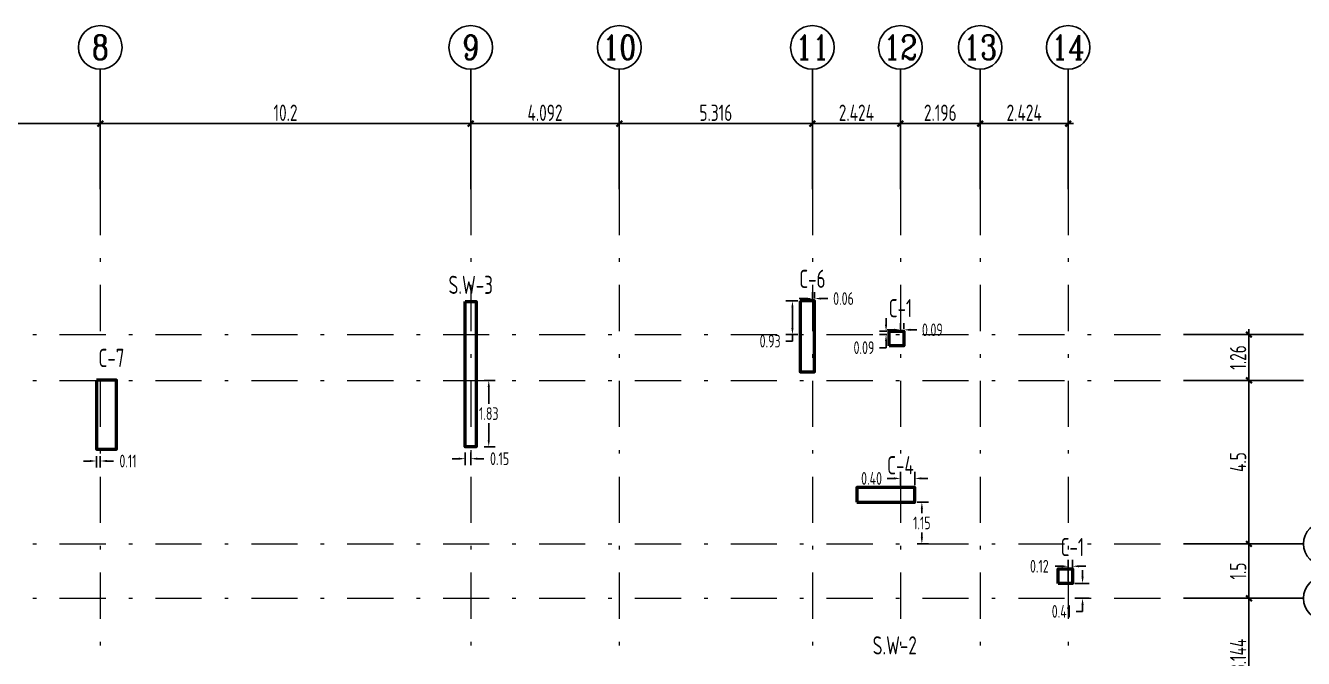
# Model space of a CAD drawing. Header units: metres. Extents: x 0 to 435, y 0 to 273.
# Drawn here: x 283.67 to 318.86, y 37.06 to 54.48 of the extents above; entities that cross this region are included whole.
import ezdxf
from ezdxf.enums import TextEntityAlignment as Align

# ---------------------------------------------------------------- set-up
doc = ezdxf.new("R2010")
doc.units = ezdxf.units.M
doc.header["$MEASUREMENT"] = 0
doc.linetypes.add('B4-PLANS$0$DASHDOT', pattern=[25.4, 12.7, -6.35, 0, -6.35])
doc.layers.get('0').update_dxf_attribs({"plot": 0})
for name, color, linetype in [('Columns', 2, 'Continuous'), ('S-Walls', 4, 'Continuous'), ('YQ_AXIS', 3, 'Continuous'), ('YQ_DIM', 3, 'Continuous')]:
    doc.layers.add(name, color=color, linetype=linetype)
doc.layers.add('Dote', color=1, linetype='B4-PLANS$0$DASHDOT', lineweight=15)
doc.styles.add('YQ_AXIS', font='COMPLEX.SHX', dxfattribs={"width": 0.8, "bigfont": 'GBCBIG.SHX'})
doc.styles.add('YQ_DIM', font='SUPEROS.SHX', dxfattribs={"width": 0.8, "bigfont": 'HZDX.SHX'})
doc.styles.add('YQ_TEXT', font='SUPEROS.SHX', dxfattribs={"width": 0.8, "bigfont": 'HZDX.SHX'})
doc.dimstyles.new('Col Coor', dxfattribs={"dimscale": 0, "dimtxt": 0.35, "dimasz": 0.18, "dimexe": 0.18, "dimexo": 0.0625, "dimgap": 0.09, "dimtad": 0, "dimtih": 1, "dimtoh": 1, "dimzin": 0, "dimdsep": 46, "dimtxsty": 'YQ_DIM', "dimcen": 0.09, "dimclrt": 256, "dimadec": 0, "dimazin": 0, "dimtfac": 1, "dimtofl": 0, "dimtmove": 0, "dimatfit": 3, "dimfxl": 1, "dimtolj": 1, "dimtzin": 0, "dimarcsym": 0})
doc.dimstyles.new('yqm0_150', dxfattribs={"dimscale": 0.15, "dimtxt": 3, "dimasz": 1, "dimexe": 1.5, "dimexo": 3, "dimgap": 0.5, "dimtad": 1, "dimdec": 3, "dimdsep": 46, "dimtxsty": 'YQ_DIM', "dimblk": 'YQTICK', "dimcen": 0, "dimclrd": 256, "dimclre": 256, "dimclrt": 7, "dimadec": 1, "dimazin": 2, "dimtfac": 1, "dimtdec": 4, "dimtix": 1, "dimtmove": 2, "dimatfit": 2, "dimfxl": 1, "dimtolj": 1, "dimtzin": 0, "dimarcsym": 0})

# ---------------------------------------------------------------- blocks, each defined once
blk = doc.blocks.new('YQTICK')
blk.add_line((-1, 0), (1, 0))
at = {"const_width": 0.4}
blk.add_lwpolyline([(0.53, 0.53), (-0.53, -0.53)], dxfattribs=at)
blk = doc.blocks.new('*D777')
at = {"layer": 'Defpoints', "color": 0, "transparency": 16777216}
for p in [(315.105, 38.716), (317.355, 38.716), (315.105, 35.572)]:
    blk.add_point(p, dxfattribs=at)
at = {"layer": 'YQ_DIM', "lineweight": -2, "transparency": 16777216}
for p, q in [((315.555, 38.716), (317.58, 38.716)), ((317.355, 35.722), (317.355, 38.566)), ((315.555, 35.572), (317.58, 35.572))]:
    blk.add_line(p, q, dxfattribs=at)
at = {"layer": 'YQ_DIM', "lineweight": -2, "transparency": 16777216, "xscale": 0.15, "yscale": 0.15, "zscale": 0.15}
for p, rotation in [((317.355, 38.716), 90), ((317.355, 35.572), 270)]:
    blk.add_blockref('YQTICK', p, dxfattribs=dict(at, rotation=rotation))
at = {"layer": 'YQ_DIM', "color": 7, "transparency": 16777216, "insert": (317.055, 37.144), "char_height": 0.45, "attachment_point": 5, "rotation": 90, "style": 'YQ_DIM'}
blk.add_mtext('\\A1;3.144', dxfattribs=at)
blk = doc.blocks.new('*D778')
at = {"layer": 'Defpoints', "color": 0, "transparency": 16777216}
for p in [(315.105, 40.216), (317.355, 40.216), (315.105, 38.716)]:
    blk.add_point(p, dxfattribs=at)
at = {"layer": 'YQ_DIM', "lineweight": -2, "transparency": 16777216}
for p, q in [((315.555, 40.216), (317.58, 40.216)), ((317.355, 38.866), (317.355, 40.066)), ((315.555, 38.716), (317.58, 38.716))]:
    blk.add_line(p, q, dxfattribs=at)
at = {"layer": 'YQ_DIM', "lineweight": -2, "transparency": 16777216, "xscale": 0.15, "yscale": 0.15, "zscale": 0.15}
for p, rotation in [((317.355, 40.216), 90), ((317.355, 38.716), 270)]:
    blk.add_blockref('YQTICK', p, dxfattribs=dict(at, rotation=rotation))
at = {"layer": 'YQ_DIM', "color": 7, "transparency": 16777216, "insert": (317.055, 39.466), "char_height": 0.45, "attachment_point": 5, "rotation": 90, "style": 'YQ_DIM'}
blk.add_mtext('\\A1;1.5', dxfattribs=at)
blk = doc.blocks.new('*D779')
at = {"layer": 'Defpoints', "color": 0, "transparency": 16777216}
for p in [(315.105, 44.716), (317.355, 44.716), (315.105, 40.216)]:
    blk.add_point(p, dxfattribs=at)
at = {"layer": 'YQ_DIM', "lineweight": -2, "transparency": 16777216}
for p, q in [((315.555, 44.716), (317.58, 44.716)), ((317.355, 40.366), (317.355, 44.566)), ((315.555, 40.216), (317.58, 40.216))]:
    blk.add_line(p, q, dxfattribs=at)
at = {"layer": 'YQ_DIM', "lineweight": -2, "transparency": 16777216, "xscale": 0.15, "yscale": 0.15, "zscale": 0.15}
for p, rotation in [((317.355, 44.716), 90), ((317.355, 40.216), 270)]:
    blk.add_blockref('YQTICK', p, dxfattribs=dict(at, rotation=rotation))
at = {"layer": 'YQ_DIM', "color": 7, "transparency": 16777216, "insert": (317.055, 42.466), "char_height": 0.45, "attachment_point": 5, "rotation": 90, "style": 'YQ_DIM'}
blk.add_mtext('\\A1;4.5', dxfattribs=at)
blk = doc.blocks.new('*D780')
at = {"layer": 'Defpoints', "color": 0, "transparency": 16777216}
for p in [(315.105, 45.976), (317.355, 45.976), (315.105, 44.716)]:
    blk.add_point(p, dxfattribs=at)
at = {"layer": 'YQ_DIM', "lineweight": -2, "transparency": 16777216}
for p, q in [((315.555, 45.976), (317.58, 45.976)), ((317.355, 44.866), (317.355, 45.826)), ((315.555, 44.716), (317.58, 44.716))]:
    blk.add_line(p, q, dxfattribs=at)
at = {"layer": 'YQ_DIM', "lineweight": -2, "transparency": 16777216, "xscale": 0.15, "yscale": 0.15, "zscale": 0.15}
for p, rotation in [((317.355, 45.976), 90), ((317.355, 44.716), 270)]:
    blk.add_blockref('YQTICK', p, dxfattribs=dict(at, rotation=rotation))
at = {"layer": 'YQ_DIM', "color": 7, "transparency": 16777216, "insert": (317.055, 45.346), "char_height": 0.45, "attachment_point": 5, "rotation": 90, "style": 'YQ_DIM'}
blk.add_mtext('\\A1;1.26', dxfattribs=at)
blk = doc.blocks.new('*D765')
at = {"layer": 'Defpoints', "color": 0, "transparency": 16777216}
for p in [(285.725, 51.783), (279.641, 49.533), (285.725, 49.533)]:
    blk.add_point(p, dxfattribs=at)
at = {"layer": 'YQ_DIM', "lineweight": -2, "transparency": 16777216}
for p, q in [((279.641, 49.983), (279.641, 52.008)), ((279.791, 51.783), (285.575, 51.783)), ((285.725, 49.983), (285.725, 52.008))]:
    blk.add_line(p, q, dxfattribs=at)
at = {"layer": 'YQ_DIM', "lineweight": -2, "transparency": 16777216, "xscale": 0.15, "yscale": 0.15, "zscale": 0.15, "rotation": 180}
blk.add_blockref('YQTICK', (279.641, 51.783), dxfattribs=at)
at = {"layer": 'YQ_DIM', "lineweight": -2, "transparency": 16777216, "xscale": 0.15, "yscale": 0.15, "zscale": 0.15}
blk.add_blockref('YQTICK', (285.725, 51.783), dxfattribs=at)
at = {"layer": 'YQ_DIM', "color": 7, "transparency": 16777216, "insert": (282.683, 52.083), "char_height": 0.45, "attachment_point": 5, "style": 'YQ_DIM'}
blk.add_mtext('\\A1;6.084', dxfattribs=at)
blk = doc.blocks.new('*D766')
at = {"layer": 'Defpoints', "color": 0, "transparency": 16777216}
for p in [(295.925, 51.783), (285.725, 49.533), (295.925, 49.533)]:
    blk.add_point(p, dxfattribs=at)
at = {"layer": 'YQ_DIM', "lineweight": -2, "transparency": 16777216}
for p, q in [((285.725, 49.983), (285.725, 52.008)), ((285.875, 51.783), (295.775, 51.783)), ((295.925, 49.983), (295.925, 52.008))]:
    blk.add_line(p, q, dxfattribs=at)
at = {"layer": 'YQ_DIM', "lineweight": -2, "transparency": 16777216, "xscale": 0.15, "yscale": 0.15, "zscale": 0.15, "rotation": 180}
blk.add_blockref('YQTICK', (285.725, 51.783), dxfattribs=at)
at = {"layer": 'YQ_DIM', "lineweight": -2, "transparency": 16777216, "xscale": 0.15, "yscale": 0.15, "zscale": 0.15}
blk.add_blockref('YQTICK', (295.925, 51.783), dxfattribs=at)
at = {"layer": 'YQ_DIM', "color": 7, "transparency": 16777216, "insert": (290.825, 52.083), "char_height": 0.45, "attachment_point": 5, "style": 'YQ_DIM'}
blk.add_mtext('\\A1;10.2', dxfattribs=at)
blk = doc.blocks.new('*D767')
at = {"layer": 'Defpoints', "color": 0, "transparency": 16777216}
for p in [(300.017, 51.783), (295.925, 49.533), (300.017, 49.533)]:
    blk.add_point(p, dxfattribs=at)
at = {"layer": 'YQ_DIM', "lineweight": -2, "transparency": 16777216}
for p, q in [((295.925, 49.983), (295.925, 52.008)), ((296.075, 51.783), (299.867, 51.783)), ((300.017, 49.983), (300.017, 52.008))]:
    blk.add_line(p, q, dxfattribs=at)
at = {"layer": 'YQ_DIM', "lineweight": -2, "transparency": 16777216, "xscale": 0.15, "yscale": 0.15, "zscale": 0.15, "rotation": 180}
blk.add_blockref('YQTICK', (295.925, 51.783), dxfattribs=at)
at = {"layer": 'YQ_DIM', "lineweight": -2, "transparency": 16777216, "xscale": 0.15, "yscale": 0.15, "zscale": 0.15}
blk.add_blockref('YQTICK', (300.017, 51.783), dxfattribs=at)
at = {"layer": 'YQ_DIM', "color": 7, "transparency": 16777216, "insert": (297.971, 52.083), "char_height": 0.45, "attachment_point": 5, "style": 'YQ_DIM'}
blk.add_mtext('\\A1;4.092', dxfattribs=at)
blk = doc.blocks.new('*D768')
at = {"layer": 'Defpoints', "color": 0, "transparency": 16777216}
for p in [(305.333, 51.783), (300.017, 49.533), (305.333, 49.533)]:
    blk.add_point(p, dxfattribs=at)
at = {"layer": 'YQ_DIM', "lineweight": -2, "transparency": 16777216}
for p, q in [((300.017, 49.983), (300.017, 52.008)), ((300.167, 51.783), (305.183, 51.783)), ((305.333, 49.983), (305.333, 52.008))]:
    blk.add_line(p, q, dxfattribs=at)
at = {"layer": 'YQ_DIM', "lineweight": -2, "transparency": 16777216, "xscale": 0.15, "yscale": 0.15, "zscale": 0.15, "rotation": 180}
blk.add_blockref('YQTICK', (300.017, 51.783), dxfattribs=at)
at = {"layer": 'YQ_DIM', "lineweight": -2, "transparency": 16777216, "xscale": 0.15, "yscale": 0.15, "zscale": 0.15}
blk.add_blockref('YQTICK', (305.333, 51.783), dxfattribs=at)
at = {"layer": 'YQ_DIM', "color": 7, "transparency": 16777216, "insert": (302.675, 52.083), "char_height": 0.45, "attachment_point": 5, "style": 'YQ_DIM'}
blk.add_mtext('\\A1;5.316', dxfattribs=at)
blk = doc.blocks.new('*D769')
at = {"layer": 'Defpoints', "color": 0, "transparency": 16777216}
for p in [(307.757, 51.783), (305.333, 49.533), (307.757, 49.533)]:
    blk.add_point(p, dxfattribs=at)
at = {"layer": 'YQ_DIM', "lineweight": -2, "transparency": 16777216}
for p, q in [((305.333, 49.983), (305.333, 52.008)), ((305.483, 51.783), (307.607, 51.783)), ((307.757, 49.983), (307.757, 52.008))]:
    blk.add_line(p, q, dxfattribs=at)
at = {"layer": 'YQ_DIM', "lineweight": -2, "transparency": 16777216, "xscale": 0.15, "yscale": 0.15, "zscale": 0.15, "rotation": 180}
blk.add_blockref('YQTICK', (305.333, 51.783), dxfattribs=at)
at = {"layer": 'YQ_DIM', "lineweight": -2, "transparency": 16777216, "xscale": 0.15, "yscale": 0.15, "zscale": 0.15}
blk.add_blockref('YQTICK', (307.757, 51.783), dxfattribs=at)
at = {"layer": 'YQ_DIM', "color": 7, "transparency": 16777216, "insert": (306.545, 52.083), "char_height": 0.45, "attachment_point": 5, "style": 'YQ_DIM'}
blk.add_mtext('\\A1;2.424', dxfattribs=at)
blk = doc.blocks.new('*D770')
at = {"layer": 'Defpoints', "color": 0, "transparency": 16777216}
for p in [(309.953, 51.783), (307.757, 49.533), (309.953, 49.533)]:
    blk.add_point(p, dxfattribs=at)
at = {"layer": 'YQ_DIM', "lineweight": -2, "transparency": 16777216}
for p, q in [((307.757, 49.983), (307.757, 52.008)), ((307.907, 51.783), (309.803, 51.783)), ((309.953, 49.983), (309.953, 52.008))]:
    blk.add_line(p, q, dxfattribs=at)
at = {"layer": 'YQ_DIM', "lineweight": -2, "transparency": 16777216, "xscale": 0.15, "yscale": 0.15, "zscale": 0.15, "rotation": 180}
blk.add_blockref('YQTICK', (307.757, 51.783), dxfattribs=at)
at = {"layer": 'YQ_DIM', "lineweight": -2, "transparency": 16777216, "xscale": 0.15, "yscale": 0.15, "zscale": 0.15}
blk.add_blockref('YQTICK', (309.953, 51.783), dxfattribs=at)
at = {"layer": 'YQ_DIM', "color": 7, "transparency": 16777216, "insert": (308.855, 52.083), "char_height": 0.45, "attachment_point": 5, "style": 'YQ_DIM'}
blk.add_mtext('\\A1;2.196', dxfattribs=at)
blk = doc.blocks.new('*D771')
at = {"layer": 'Defpoints', "color": 0, "transparency": 16777216}
for p in [(312.377, 51.783), (309.953, 49.533), (312.377, 49.533)]:
    blk.add_point(p, dxfattribs=at)
at = {"layer": 'YQ_DIM', "lineweight": -2, "transparency": 16777216}
for p, q in [((309.953, 49.983), (309.953, 52.008)), ((310.103, 51.783), (312.227, 51.783)), ((312.377, 49.983), (312.377, 52.008))]:
    blk.add_line(p, q, dxfattribs=at)
at = {"layer": 'YQ_DIM', "lineweight": -2, "transparency": 16777216, "xscale": 0.15, "yscale": 0.15, "zscale": 0.15, "rotation": 180}
blk.add_blockref('YQTICK', (309.953, 51.783), dxfattribs=at)
at = {"layer": 'YQ_DIM', "lineweight": -2, "transparency": 16777216, "xscale": 0.15, "yscale": 0.15, "zscale": 0.15}
blk.add_blockref('YQTICK', (312.377, 51.783), dxfattribs=at)
at = {"layer": 'YQ_DIM', "color": 7, "transparency": 16777216, "insert": (311.165, 52.083), "char_height": 0.45, "attachment_point": 5, "style": 'YQ_DIM'}
blk.add_mtext('\\A1;2.424', dxfattribs=at)
blk = doc.blocks.new('*D1239')
at = {"layer": 'Columns', "color": 0, "lineweight": -2, "transparency": 16777216}
for p, q in [((312.773, 39.308), (312.773, 39.488)), ((312.562, 39.128), (312.953, 39.128)), ((312.562, 38.716), (312.953, 38.716)), ((312.773, 38.356), (312.593, 38.356)), ((312.773, 38.536), (312.773, 38.356))]:
    blk.add_line(p, q, dxfattribs=at)
at = {"layer": 'Columns', "color": 0, "transparency": 16777216}
for points in [[(312.743, 39.308), (312.803, 39.308), (312.773, 39.128)], [(312.743, 38.536), (312.803, 38.536), (312.773, 38.716)]]:
    blk.add_solid(points, dxfattribs=at)
at = {"layer": 'Defpoints', "color": 0, "transparency": 16777216}
for p in [(312.499, 39.128), (312.499, 38.716), (312.773, 38.716)]:
    blk.add_point(p, dxfattribs=at)
at = {"layer": 'Columns', "transparency": 16777216, "insert": (312.191, 38.356), "char_height": 0.35, "attachment_point": 5, "style": 'YQ_DIM'}
blk.add_mtext('\\A1;0.41', dxfattribs=at)
blk = doc.blocks.new('*D1240')
at = {"layer": 'Columns', "color": 0, "lineweight": -2, "transparency": 16777216}
for p, q in [((312.377, 39.191), (312.377, 39.779)), ((312.499, 39.191), (312.499, 39.779)), ((312.197, 39.599), (312.017, 39.599)), ((312.679, 39.599), (312.859, 39.599))]:
    blk.add_line(p, q, dxfattribs=at)
at = {"layer": 'Columns', "color": 0, "transparency": 16777216}
for points in [[(312.197, 39.629), (312.197, 39.569), (312.377, 39.599)], [(312.679, 39.629), (312.679, 39.569), (312.499, 39.599)]]:
    blk.add_solid(points, dxfattribs=at)
at = {"layer": 'Defpoints', "color": 0, "transparency": 16777216}
for p in [(312.377, 39.599), (312.377, 39.128), (312.499, 39.128)]:
    blk.add_point(p, dxfattribs=at)
at = {"layer": 'Columns', "transparency": 16777216, "insert": (311.583, 39.599), "char_height": 0.35, "attachment_point": 5, "style": 'YQ_DIM'}
blk.add_mtext('\\A1;0.12', dxfattribs=at)
blk = doc.blocks.new('*D1241')
at = {"layer": 'Columns', "color": 0, "lineweight": -2, "transparency": 16777216}
for p, q in [((308.218, 41.366), (308.528, 41.366)), ((308.348, 41.186), (308.348, 41.056)), ((308.348, 40.396), (308.348, 40.526)), ((308.218, 40.216), (308.528, 40.216))]:
    blk.add_line(p, q, dxfattribs=at)
at = {"layer": 'Columns', "color": 0, "transparency": 16777216}
for points in [[(308.318, 41.186), (308.378, 41.186), (308.348, 41.366)], [(308.318, 40.396), (308.378, 40.396), (308.348, 40.216)]]:
    blk.add_solid(points, dxfattribs=at)
at = {"layer": 'Defpoints', "color": 0, "transparency": 16777216}
for p in [(308.155, 41.366), (308.155, 40.216), (308.348, 40.216)]:
    blk.add_point(p, dxfattribs=at)
at = {"layer": 'Columns', "transparency": 16777216, "insert": (308.348, 40.791), "char_height": 0.35, "attachment_point": 5, "style": 'YQ_DIM'}
blk.add_mtext('\\A1;1.15', dxfattribs=at)
blk = doc.blocks.new('*D1242')
at = {"layer": 'Columns', "color": 0, "lineweight": -2, "transparency": 16777216}
for p, q in [((307.577, 42.017), (307.397, 42.017)), ((307.757, 41.829), (307.757, 42.197)), ((308.155, 41.829), (308.155, 42.197)), ((308.335, 42.017), (308.515, 42.017))]:
    blk.add_line(p, q, dxfattribs=at)
at = {"layer": 'Columns', "color": 0, "transparency": 16777216}
for points in [[(307.577, 42.047), (307.577, 41.987), (307.757, 42.017)], [(308.335, 42.047), (308.335, 41.987), (308.155, 42.017)]]:
    blk.add_solid(points, dxfattribs=at)
at = {"layer": 'Defpoints', "color": 0, "transparency": 16777216}
for p in [(307.757, 42.017), (307.757, 41.766), (308.155, 41.766)]:
    blk.add_point(p, dxfattribs=at)
at = {"layer": 'Columns', "transparency": 16777216, "insert": (306.963, 42.017), "char_height": 0.35, "attachment_point": 5, "style": 'YQ_DIM'}
blk.add_mtext('\\A1;0.40', dxfattribs=at)
blk = doc.blocks.new('*D1243')
at = {"layer": 'Columns', "color": 0, "lineweight": -2, "transparency": 16777216}
for p, q in [((307.362, 46.248), (307.362, 46.428)), ((307.385, 46.068), (307.182, 46.068)), ((307.385, 45.976), (307.182, 45.976)), ((307.362, 45.796), (307.362, 45.616)), ((307.362, 45.616), (307.182, 45.616))]:
    blk.add_line(p, q, dxfattribs=at)
at = {"layer": 'Columns', "color": 0, "transparency": 16777216}
for points in [[(307.332, 46.248), (307.392, 46.248), (307.362, 46.068)], [(307.332, 45.796), (307.392, 45.796), (307.362, 45.976)]]:
    blk.add_solid(points, dxfattribs=at)
at = {"layer": 'Defpoints', "color": 0, "transparency": 16777216}
for p in [(307.362, 45.976), (307.448, 46.068), (307.448, 45.976)]:
    blk.add_point(p, dxfattribs=at)
at = {"layer": 'Columns', "transparency": 16777216, "insert": (306.753, 45.616), "char_height": 0.35, "attachment_point": 5, "style": 'YQ_DIM'}
blk.add_mtext('\\A1;0.09', dxfattribs=at)
blk = doc.blocks.new('*D1244')
at = {"layer": 'Columns', "color": 0, "lineweight": -2, "transparency": 16777216}
for p, q in [((307.577, 46.108), (307.397, 46.108)), ((307.757, 46.131), (307.757, 46.288)), ((307.848, 46.131), (307.848, 46.288)), ((308.028, 46.108), (308.208, 46.108))]:
    blk.add_line(p, q, dxfattribs=at)
at = {"layer": 'Columns', "color": 0, "transparency": 16777216}
for points in [[(307.577, 46.138), (307.577, 46.078), (307.757, 46.108)], [(308.028, 46.138), (308.028, 46.078), (307.848, 46.108)]]:
    blk.add_solid(points, dxfattribs=at)
at = {"layer": 'Defpoints', "color": 0, "transparency": 16777216}
for p in [(307.757, 46.108), (307.757, 46.068), (307.848, 46.068)]:
    blk.add_point(p, dxfattribs=at)
at = {"layer": 'Columns', "transparency": 16777216, "insert": (308.637, 46.108), "char_height": 0.35, "attachment_point": 5, "style": 'YQ_DIM'}
blk.add_mtext('\\A1;0.09', dxfattribs=at)
blk = doc.blocks.new('*D1247')
at = {"layer": 'Columns', "color": 0, "lineweight": -2, "transparency": 16777216}
for p, q in [((305.153, 46.968), (304.973, 46.968)), ((305.333, 46.966), (305.333, 47.148)), ((305.395, 46.966), (305.395, 47.148)), ((305.575, 46.968), (305.755, 46.968))]:
    blk.add_line(p, q, dxfattribs=at)
at = {"layer": 'Columns', "color": 0, "transparency": 16777216}
for points in [[(305.153, 46.998), (305.153, 46.938), (305.333, 46.968)], [(305.575, 46.998), (305.575, 46.938), (305.395, 46.968)]]:
    blk.add_solid(points, dxfattribs=at)
at = {"layer": 'Defpoints', "color": 0, "transparency": 16777216}
for p in [(305.333, 46.968), (305.333, 46.903), (305.395, 46.903)]:
    blk.add_point(p, dxfattribs=at)
at = {"layer": 'Columns', "transparency": 16777216, "insert": (306.19, 46.968), "char_height": 0.35, "attachment_point": 5, "style": 'YQ_DIM'}
blk.add_mtext('\\A1;0.06', dxfattribs=at)
blk = doc.blocks.new('*D1248')
at = {"layer": 'Columns', "color": 0, "lineweight": -2, "transparency": 16777216}
for p, q in [((304.933, 46.903), (304.604, 46.903)), ((304.784, 46.723), (304.784, 46.156)), ((304.933, 45.976), (304.604, 45.976)), ((304.784, 45.796), (304.604, 45.796)), ((304.784, 45.976), (304.784, 45.796))]:
    blk.add_line(p, q, dxfattribs=at)
at = {"layer": 'Columns', "color": 0, "transparency": 16777216}
for points in [[(304.754, 46.723), (304.814, 46.723), (304.784, 46.903)], [(304.754, 46.156), (304.814, 46.156), (304.784, 45.976)]]:
    blk.add_solid(points, dxfattribs=at)
at = {"layer": 'Defpoints', "color": 0, "transparency": 16777216}
for p in [(304.995, 46.903), (304.784, 45.976), (304.995, 45.976)]:
    blk.add_point(p, dxfattribs=at)
at = {"layer": 'Columns', "transparency": 16777216, "insert": (304.169, 45.796), "char_height": 0.35, "attachment_point": 5, "style": 'YQ_DIM'}
blk.add_mtext('\\A1;0.93', dxfattribs=at)
blk = doc.blocks.new('*D1249')
at = {"layer": 'Columns', "color": 0, "lineweight": -2, "transparency": 16777216}
for p, q in [((285.618, 42.627), (285.618, 42.316)), ((285.725, 42.627), (285.725, 42.316)), ((285.438, 42.496), (285.258, 42.496)), ((285.905, 42.496), (286.085, 42.496))]:
    blk.add_line(p, q, dxfattribs=at)
at = {"layer": 'Columns', "color": 0, "transparency": 16777216}
for points in [[(285.438, 42.526), (285.438, 42.466), (285.618, 42.496)], [(285.905, 42.526), (285.905, 42.466), (285.725, 42.496)]]:
    blk.add_solid(points, dxfattribs=at)
at = {"layer": 'Defpoints', "color": 0, "transparency": 16777216}
for p in [(285.618, 42.69), (285.725, 42.69), (285.725, 42.496)]:
    blk.add_point(p, dxfattribs=at)
at = {"layer": 'Columns', "transparency": 16777216, "insert": (286.488, 42.496), "char_height": 0.35, "attachment_point": 5, "style": 'YQ_DIM'}
blk.add_mtext('\\A1;0.11', dxfattribs=at)
blk = doc.blocks.new('*D1277')
at = {"layer": 'Columns', "color": 0, "lineweight": -2, "transparency": 16777216}
for p, q in [((295.775, 42.731), (295.775, 42.38)), ((295.925, 42.731), (295.925, 42.38)), ((295.595, 42.56), (295.415, 42.56)), ((296.105, 42.56), (296.285, 42.56))]:
    blk.add_line(p, q, dxfattribs=at)
at = {"layer": 'Columns', "color": 0, "transparency": 16777216}
for points in [[(295.595, 42.59), (295.595, 42.53), (295.775, 42.56)], [(296.105, 42.59), (296.105, 42.53), (295.925, 42.56)]]:
    blk.add_solid(points, dxfattribs=at)
at = {"layer": 'Defpoints', "color": 0, "transparency": 16777216}
for p in [(295.775, 42.793), (295.925, 42.793), (295.925, 42.56)]:
    blk.add_point(p, dxfattribs=at)
at = {"layer": 'Columns', "transparency": 16777216, "insert": (296.72, 42.56), "char_height": 0.35, "attachment_point": 5, "style": 'YQ_DIM'}
blk.add_mtext('\\A1;0.15', dxfattribs=at)
blk = doc.blocks.new('*D1278')
at = {"layer": 'Columns', "color": 0, "lineweight": -2, "transparency": 16777216}
for p, q in [((296.294, 44.716), (296.602, 44.716)), ((296.422, 44.536), (296.422, 44.067)), ((296.422, 43.068), (296.422, 43.537)), ((296.294, 42.888), (296.602, 42.888))]:
    blk.add_line(p, q, dxfattribs=at)
at = {"layer": 'Columns', "color": 0, "transparency": 16777216}
for points in [[(296.392, 44.536), (296.452, 44.536), (296.422, 44.716)], [(296.392, 43.068), (296.452, 43.068), (296.422, 42.888)]]:
    blk.add_solid(points, dxfattribs=at)
at = {"layer": 'Defpoints', "color": 0, "transparency": 16777216}
for p in [(296.231, 44.716), (296.422, 44.716), (296.231, 42.888)]:
    blk.add_point(p, dxfattribs=at)
at = {"layer": 'Columns', "transparency": 16777216, "insert": (296.422, 43.802), "char_height": 0.35, "attachment_point": 5, "style": 'YQ_DIM'}
blk.add_mtext('\\A1;1.83', dxfattribs=at)

msp = doc.modelspace()

# ---------------------------------------------------------------- linework, layer by layer
at = {"layer": 'Columns', "lineweight": 50, "elevation": 0}
for points in [[(304.9952, 46.9031), (304.9952, 44.9531), (305.3952, 44.9531), (305.3952, 46.9031)], [(306.5552, 41.3661), (308.1552, 41.3661), (308.1552, 41.7661), (306.5552, 41.7661)]]:
    msp.add_lwpolyline(points, close=True, dxfattribs=at)
at = {"layer": 'Columns', "lineweight": 50}
for points in [[(307.4478, 45.6681), (307.4478, 46.0681), (307.8478, 46.0681), (307.8478, 45.6681)], [(285.6182, 44.7181), (285.6182, 42.8181), (286.1682, 42.8181), (286.1682, 44.7181)], [(312.0992, 39.1281), (312.0992, 39.5281), (312.4992, 39.5281), (312.4992, 39.1281)]]:
    msp.add_lwpolyline(points, close=True, dxfattribs=at)
at = {"layer": 'Dote', "ltscale": 0.1}
for p, q in [((285.7252, 49.9834), (285.7252, 17.8357)), ((295.9252, 49.9834), (295.9252, 17.8357)), ((300.0172, 49.9834), (300.0172, 17.8357)), ((305.3332, 49.9834), (305.3332, 17.8357)), ((307.7572, 49.9834), (307.7572, 17.8357)), ((309.9532, 49.9834), (309.9532, 17.8357)), ((312.3772, 49.9834), (312.3772, 17.8357)), ((258.2056, 45.9761), (315.1054, 45.9761)), ((258.2056, 44.7161), (315.1054, 44.7161)), ((258.2056, 40.2161), (315.1054, 40.2161)), ((258.2056, 38.7161), (315.1054, 38.7161))]:
    msp.add_line(p, q, dxfattribs=at)
at = {"layer": 'S-Walls', "lineweight": 50}
msp.add_lwpolyline([(295.7752, 46.8881), (296.0752, 46.8881), (296.0752, 42.8881), (295.7752, 42.8881)], close=True, dxfattribs=at)
at = {"layer": 'YQ_AXIS'}
for p, q in [((285.7252, 53.2834), (285.7252, 49.9834)), ((295.9252, 53.2834), (295.9252, 49.9834)), ((300.0172, 53.2834), (300.0172, 49.9834)), ((305.3332, 53.2834), (305.3332, 49.9834)), ((307.7572, 53.2834), (307.7572, 49.9834)), ((309.9532, 53.2834), (309.9532, 49.9834)), ((312.3772, 53.2834), (312.3772, 49.9834)), ((318.8554, 45.9761), (315.5554, 45.9761)), ((318.8554, 44.7161), (315.5554, 44.7161)), ((318.8554, 40.2161), (315.5554, 40.2161)), ((318.8554, 38.7161), (315.5554, 38.7161))]:
    msp.add_line(p, q, dxfattribs=at)
for centre in [(285.7252, 53.8834), (295.9252, 53.8834), (300.0172, 53.8834), (305.3332, 53.8834), (307.7572, 53.8834), (309.9532, 53.8834), (312.3772, 53.8834), (319.4554, 40.2161), (319.4554, 38.7161)]:
    msp.add_circle(centre, 0.6, dxfattribs=at)

# ---------------------------------------------------------------- texts
at = {"layer": 'YQ_AXIS', "color": 7, "style": 'YQ_AXIS', "width": 0.8}
for s, p in [('8', (285.7252, 53.8834)), ('9', (295.9252, 53.8834)), ('10', (300.0172, 53.8834)), ('11', (305.3332, 53.8834)), ('12', (307.7572, 53.8834)), ('13', (309.9532, 53.8834)), ('14', (312.3772, 53.8834))]:
    msp.add_text(s, height=0.675, dxfattribs=at).set_placement(p, align=Align.MIDDLE)
at = {"layer": 'YQ_DIM', "style": 'YQ_TEXT', "width": 0.8}
for s, p in [('S.W-3', (295.9252, 47.3467)), ('C-6', (305.3332, 47.5117)), ('C-1', (307.7572, 46.7041)), ('C-7', (286.0312, 45.3352)), ('C-4', (307.7572, 42.3808)), ('C-1', (312.4912, 40.1287)), ('S.W-2', (307.6012, 37.4202))]:
    msp.add_text(s, height=0.5, dxfattribs=at).set_placement(p, align=Align.MIDDLE)

# ---------------------------------------------------------------- dimensions: what is measured, and where the dimension line sits
at = {"layer": 'Columns'}
for base, p1, p2, picture, middle in [((305.3332, 46.9678), (305.3952, 46.9031), (305.3332, 46.9031), '*D1247', (306.1898, 46.9678)), ((307.7572, 46.1083), (307.8478, 46.0681), (307.7572, 46.0681), '*D1244', (308.6371, 46.1083)), ((307.7572, 42.0175), (308.1552, 41.7661), (307.7572, 41.7661), '*D1242', (306.9626, 42.0175))]:
    dim = msp.add_linear_dim(base=base, p1=p1, p2=p2, dimstyle='Col Coor', override={"dimscale": 1}, dxfattribs=at)
    dim.commit()
    dim.dimension.update_dxf_attribs({"geometry": picture, "text_midpoint": middle, "dimtype": 160})
for base, p1, p2, picture, middle in [((304.784, 45.9761), (304.9952, 46.9031), (304.9952, 45.9761), '*D1248', (304.1694, 45.7961)), ((307.3618, 45.9761), (307.4478, 46.0681), (307.4478, 45.9761), '*D1243', (306.7525, 45.6161)), ((296.4221, 44.7161), (296.2314, 42.8881), (296.2314, 44.7161), '*D1278', (296.4221, 43.8021)), ((308.3482, 40.2161), (308.1552, 41.3661), (308.1552, 40.2161), '*D1241', (308.3482, 40.7911)), ((312.7734, 38.7161), (312.4992, 39.1281), (312.4992, 38.7161), '*D1239', (312.1911, 38.3561))]:
    dim = msp.add_linear_dim(base=base, p1=p1, p2=p2, angle=90, dimstyle='Col Coor', override={"dimscale": 1}, dxfattribs=at)
    dim.commit()
    dim.dimension.update_dxf_attribs({"geometry": picture, "text_midpoint": middle})
for base, p1, p2, picture, middle in [((285.7252, 42.4958), (285.6182, 42.6896), (285.7252, 42.6896), '*D1249', (286.4875, 42.4958)), ((295.9252, 42.5599), (295.7752, 42.7931), (295.9252, 42.7931), '*D1277', (296.7198, 42.5599)), ((312.3772, 39.5989), (312.4992, 39.1281), (312.3772, 39.1281), '*D1240', (311.5826, 39.5989))]:
    dim = msp.add_linear_dim(base=base, p1=p1, p2=p2, dimstyle='Col Coor', override={"dimscale": 1}, dxfattribs=at)
    dim.commit()
    dim.dimension.update_dxf_attribs({"geometry": picture, "text_midpoint": middle})
at = {"layer": 'YQ_DIM'}
for base, p1, p2, picture, middle in [((285.7252, 51.7834), (279.6412, 49.5334), (285.7252, 49.5334), '*D765', (282.6832, 52.0834)), ((295.9252, 51.7834), (285.7252, 49.5334), (295.9252, 49.5334), '*D766', (290.8252, 52.0834)), ((300.0172, 51.7834), (295.9252, 49.5334), (300.0172, 49.5334), '*D767', (297.9712, 52.0834)), ((305.3332, 51.7834), (300.0172, 49.5334), (305.3332, 49.5334), '*D768', (302.6752, 52.0834)), ((307.7572, 51.7834), (305.3332, 49.5334), (307.7572, 49.5334), '*D769', (306.5452, 52.0834)), ((309.9532, 51.7834), (307.7572, 49.5334), (309.9532, 49.5334), '*D770', (308.8552, 52.0834)), ((312.3772, 51.7834), (309.9532, 49.5334), (312.3772, 49.5334), '*D771', (311.1652, 52.0834))]:
    dim = msp.add_linear_dim(base=base, p1=p1, p2=p2, dimstyle='yqm0_150', dxfattribs=at)
    dim.commit()
    dim.dimension.update_dxf_attribs({"geometry": picture, "text_midpoint": middle})
for base, p1, p2, picture, middle in [((317.3554, 45.9761), (315.1054, 44.7161), (315.1054, 45.9761), '*D780', (317.0554, 45.3461)), ((317.3554, 44.7161), (315.1054, 40.2161), (315.1054, 44.7161), '*D779', (317.0554, 42.4661)), ((317.3554, 40.2161), (315.1054, 38.7161), (315.1054, 40.2161), '*D778', (317.0554, 39.4661)), ((317.3554, 38.7161), (315.1054, 35.5721), (315.1054, 38.7161), '*D777', (317.0554, 37.1441))]:
    dim = msp.add_linear_dim(base=base, p1=p1, p2=p2, angle=90, dimstyle='yqm0_150', dxfattribs=at)
    dim.commit()
    dim.dimension.update_dxf_attribs({"geometry": picture, "text_midpoint": middle})

doc.saveas('drawing.dxf')
